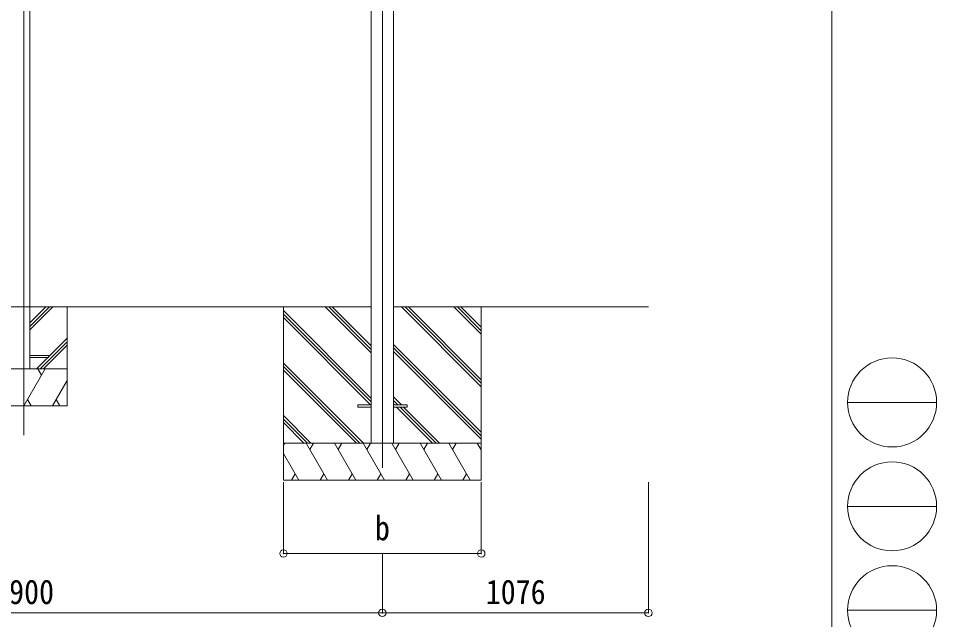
# Model space of a CAD drawing. Units: millimetres at full size; details may follow other scales. Extents: x -8385 to 8479, y -5853 to 5787.
# Drawn here: x 4765 to 8479, y -1960 to 469 of the extents above; entities that cross this region are included whole.
import ezdxf
from ezdxf.enums import TextEntityAlignment as Align

# ---------------------------------------------------------------- set-up
doc = ezdxf.new("R2010")
doc.units = ezdxf.units.MM
doc.header["$LTSCALE"] = 30
doc.header["$PDMODE"] = 32
doc.header["$PDSIZE"] = 30
for name, color, linetype, lineweight in [('0-0_0', 7, 'Continuous', 9), ('0-1_本体', 4, 'Continuous', 9), ('0-2_部品', 7, 'Continuous', 9), ('0-8_PARTS2', 2, 'Continuous', 9), ('0-A_寸法', 4, 'Continuous', 9), ('1-0_FRAME', 7, 'Continuous', 9), ('1-1_GLASS', 4, 'Continuous', 9), ('1-2_GLASS_SEAL', 7, 'Continuous', 9), ('1-8', 2, 'Continuous', 9), ('F-0_240', 7, 'Continuous', 9)]:
    doc.layers.add(name, color=color, linetype=linetype, lineweight=lineweight)
doc.styles.add('ＭＳ ゴシック', font='')
doc.styles.get('ＭＳ ゴシック').set_extended_font_data('MS Gothic')

msp = doc.modelspace()

# ---------------------------------------------------------------- linework, layer by layer
at = {"layer": '0-0_0'}
for p, q in [((6191.86, -696.92), (3382.26, -696.92)), ((5837.06, -696.92), (5837.06, -1396.92)), ((6191.86, -882.55), (6006.22, -696.92)), ((6191.86, -868.41), (6020.37, -696.92)), ((6191.86, -854.27), (6034.51, -696.92)), ((7313.06, -696.92), (6282.26, -696.92)), ((6637.06, -1019.38), (6314.59, -696.92)), ((6637.06, -1005.24), (6328.73, -696.92)), ((6637.06, -991.1), (6342.88, -696.92)), ((6637.06, -807.25), (6526.72, -696.92)), ((6637.06, -793.11), (6540.87, -696.92)), ((6637.06, -778.97), (6555.01, -696.92)), ((6637.06, -696.92), (6637.06, -1396.92)), ((6191.86, -1066.4), (5837.06, -711.6)), ((6191.86, -1080.54), (5837.06, -725.74)), ((6189.59, -1092.42), (5837.06, -739.89)), ((6637.06, -1203.23), (6282.26, -848.43)), ((6637.06, -1217.37), (6282.26, -862.57)), ((6637.06, -1231.52), (6282.26, -876.72)), ((6160.25, -1246.92), (5837.06, -923.73)), ((6146.1, -1246.92), (5837.06, -937.87)), ((6131.96, -1246.92), (5837.06, -952.02)), ((6314.11, -1092.42), (6282.26, -1060.56)), ((6299.97, -1092.42), (6282.26, -1074.71)), ((6285.83, -1092.42), (6282.26, -1088.85)), ((6440.33, -1246.92), (6294.83, -1101.42)), ((6454.47, -1246.92), (6308.97, -1101.42)), ((6468.61, -1246.92), (6323.11, -1101.42)), ((5948.11, -1246.92), (5837.06, -1135.86)), ((5933.97, -1246.92), (5837.06, -1150.01)), ((5919.83, -1246.92), (5837.06, -1164.15)), ((5837.06, -1246.92), (6637.06, -1246.92)), ((5842.89, -1246.92), (5837.06, -1257.02)), ((6014.96, -1396.92), (5928.36, -1246.92)), ((5958.36, -1246.92), (5943.36, -1272.9)), ((6130.43, -1396.92), (6043.83, -1246.92)), ((6058.83, -1272.9), (6073.83, -1246.92)), ((6245.9, -1396.92), (6159.3, -1246.92)), ((6174.3, -1272.9), (6189.3, -1246.92)), ((6361.37, -1396.92), (6274.77, -1246.92)), ((6289.77, -1272.9), (6304.77, -1246.92)), ((6476.84, -1396.92), (6390.24, -1246.92)), ((6405.24, -1272.9), (6420.24, -1246.92)), ((6592.31, -1396.92), (6505.71, -1246.92)), ((6520.71, -1272.9), (6535.71, -1246.92)), ((6637.06, -1274.42), (6621.18, -1246.92)), ((5899.49, -1396.92), (5837.06, -1288.78)), ((5884.49, -1370.94), (5869.49, -1396.92)), ((5999.96, -1370.94), (5984.96, -1396.92)), ((6115.43, -1370.94), (6100.43, -1396.92)), ((6230.9, -1370.94), (6215.9, -1396.92)), ((6346.37, -1370.94), (6331.37, -1396.92)), ((6461.84, -1370.94), (6446.84, -1396.92)), ((6577.31, -1370.94), (6562.31, -1396.92)), ((6637.06, -1396.92), (5837.06, -1396.92))]:
    msp.add_line(p, q, dxfattribs=at)
at = {"layer": '0-1_本体'}
for p, q in [((6191.86, 1629.46), (6191.86, -1246.92)), ((6282.26, 1629.46), (6282.26, -1246.92))]:
    msp.add_line(p, q, dxfattribs=at)
at = {"layer": '0-2_部品', "color": 4}
for p, q in [((6137.26, -1092.42), (6137.26, -1101.42)), ((6192.06, -1092.42), (6137.26, -1092.42)), ((6192.06, -1101.42), (6137.26, -1101.42)), ((6336.86, -1092.42), (6282.06, -1092.42))]:
    msp.add_line(p, q, dxfattribs=at)
msp.add_lwpolyline([(6336.86, -1092.42), (6336.86, -1101.42), (6282.06, -1101.42)], dxfattribs=at)
at = {"layer": '0-8_PARTS2'}
msp.add_line((6237.06, 1603.08), (6237.06, -1346.92), dxfattribs=at)
at = {"layer": '0-A_寸法', "color": 6}
for p, q in [((5837.05, -1693.31), (5837.05, -1404.34)), ((6637.05, -1693.31), (6637.05, -1404.34)), ((7313.06, -1933.29), (7313.06, -1404.34)), ((5837.05, -1693.31), (6637.05, -1693.31)), ((6237.06, -1933.29), (6237.06, -1693.31)), ((3337.06, -1933.29), (6237.06, -1933.29)), ((6237.06, -1933.29), (7313.06, -1933.29))]:
    msp.add_line(p, q, dxfattribs=at)
for p in [(5837.05, -1693.31), (6637.05, -1693.31), (6237.06, -1933.29), (7313.06, -1933.29)]:
    msp.add_point(p, dxfattribs=at)
at = {"layer": '1-0_FRAME'}
for p, q in [((4812.06, -789.69), (4904.82, -696.92)), ((4812.06, -775.54), (4890.68, -696.92)), ((4812.06, -761.4), (4876.54, -696.92)), ((4962.06, -1096.92), (4962.06, -696.92)), ((4852.81, -946.92), (4962.06, -837.68)), ((4866.95, -946.92), (4962.06, -851.82)), ((4887.05, -898.53), (4962.06, -823.53)), ((4838.67, -946.92), (4884.67, -900.92)), ((4612.06, -946.92), (4962.06, -946.92)), ((4787.06, -1096.92), (4873.66, -946.92)), ((4858.66, -972.9), (4843.66, -946.92)), ((4902.53, -1096.92), (4962.06, -993.82)), ((4802.06, -1070.94), (4817.06, -1096.92)), ((4917.53, -1070.94), (4932.53, -1096.92)), ((4612.06, -1096.92), (4962.06, -1096.92))]:
    msp.add_line(p, q, dxfattribs=at)
at = {"layer": '1-1_GLASS'}
msp.add_line((4812.06, 1606.43), (4812.06, -946.92), dxfattribs=at)
at = {"layer": '1-2_GLASS_SEAL', "color": 4}
msp.add_line((4812.05, -892.92), (4887.05, -892.92), dxfattribs=at)
msp.add_lwpolyline([(4887.05, -892.92), (4887.05, -900.92), (4812.05, -900.92)], dxfattribs=at)
at = {"layer": '1-8'}
msp.add_line((4787.06, 1622.21), (4787.06, -1214.53), dxfattribs=at)
at = {"layer": 'F-0_240', "color": 5}
msp.add_line((8054.55, 5787.34), (8054.55, -5852.66), dxfattribs=at)
at = {"layer": 'F-0_240', "color": 4}
for p, q in [((8118.66, -1082.66), (8478.66, -1082.66)), ((8118.66, -1502.66), (8478.66, -1502.66)), ((8118.66, -1922.66), (8478.66, -1922.66))]:
    msp.add_line(p, q, dxfattribs=at)
for centre in [(8298.66, -1082.66), (8298.66, -1502.66), (8298.66, -1922.66)]:
    msp.add_circle(centre, 180, dxfattribs=at)

# ---------------------------------------------------------------- texts
at = {"layer": '0-A_寸法', "color": 7, "style": 'ＭＳ ゴシック', "width": 0.9}
for s, p in [('b', (6207.05, -1669.31)), ('2900', (4667.06, -1927.29)), ('1076', (6655.06, -1927.29))]:
    msp.add_text(s, height=98.97, dxfattribs=at).set_placement(p, align=Align.BOTTOM_LEFT)

doc.saveas('drawing.dxf')
